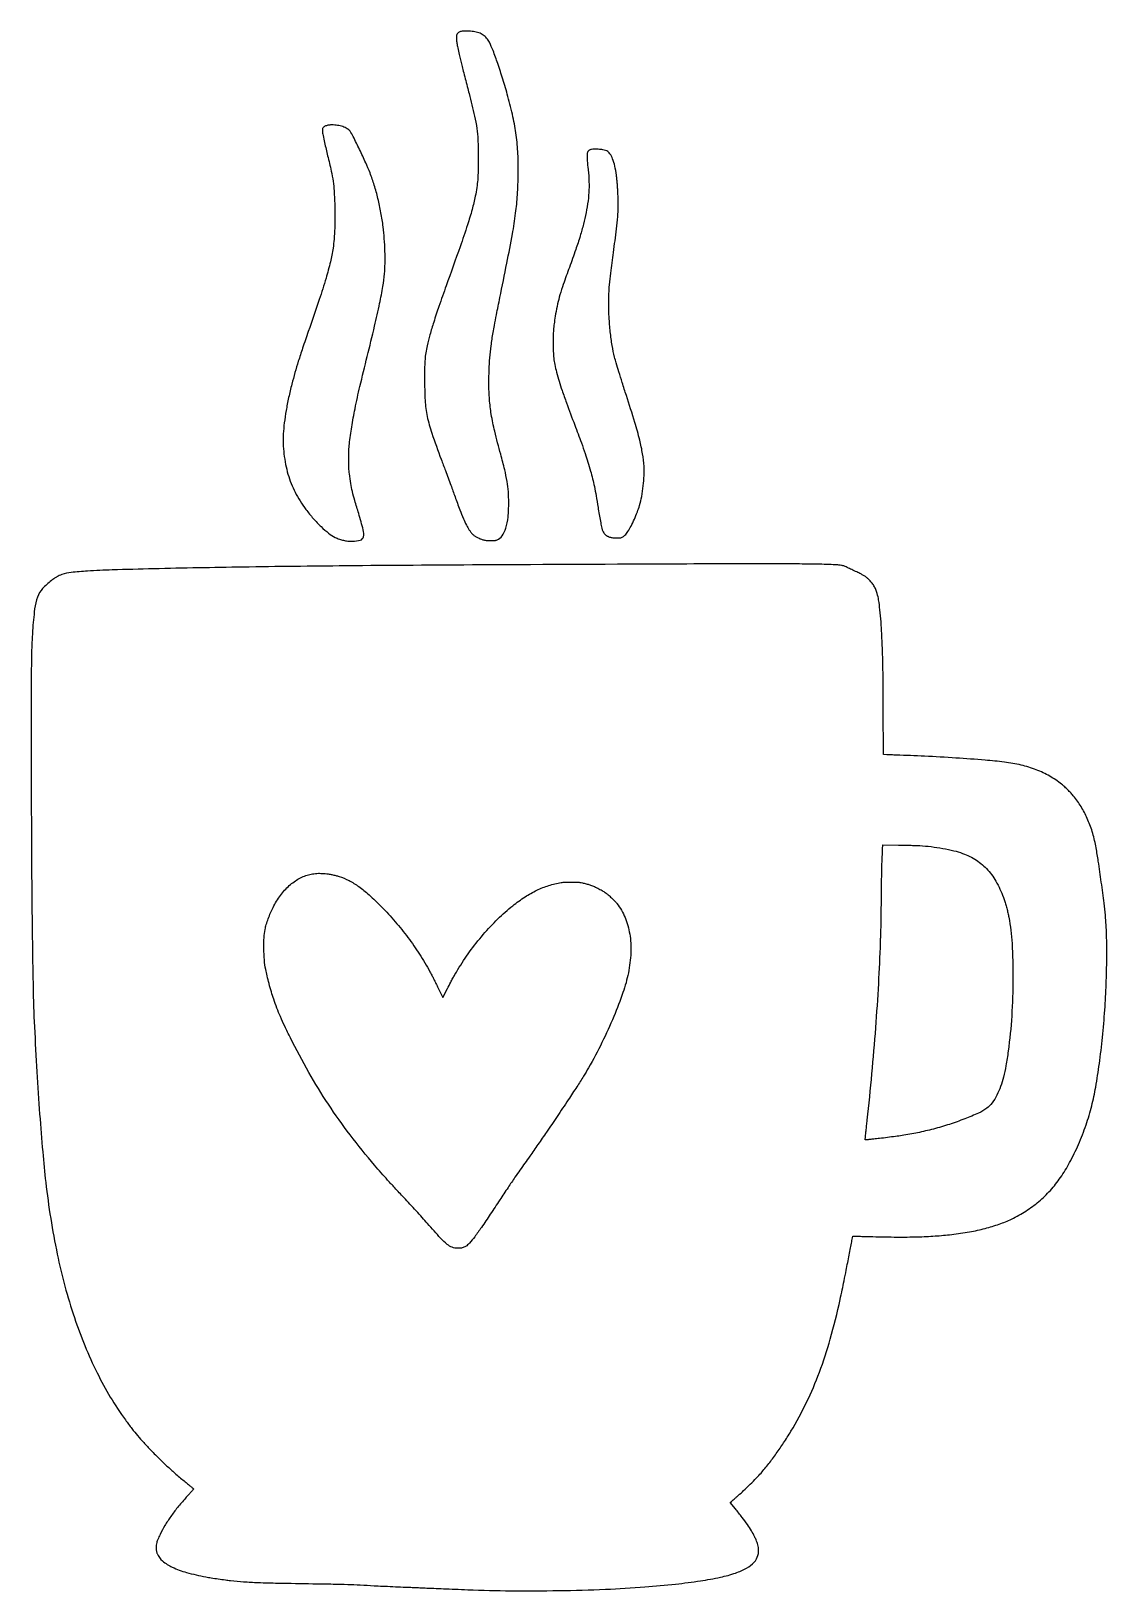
# Model space of a CAD drawing. Extents: x 2529 to 6003, y 1503 to 6543.
import ezdxf

# ---------------------------------------------------------------- set-up
doc = ezdxf.new("R2010")
doc.units = 0

msp = doc.modelspace()

# ---------------------------------------------------------------- linework, layer by layer
for points in [[(3917.085578, 6541.914511, 0.051867), (3912.781841, 6540.5953, 0.052572), (3908.86262, 6538.422963, 0.055385), (3905.672388, 6535.614599, 0.073947), (3903.526234, 6532.414042, 0.047471), (3902.622052, 6529.923079, 0.042586), (3902.161936, 6527.213483, 0.025865), (3902.043834, 6523.449433, 0.005897), (3902.248831, 6517.074804, 0.026193), (3903.45483, 6504.592176, 0.013716), (3906.190456, 6489.220367, 0.008692), (3911.03193, 6467.664435, 0.002316), (3919.499449, 6433.5, 0.000016), (3924.396337, 6414.129687, 0.000008), (3930.645423, 6389.415625, 0.000008), (3937.146355, 6363.708995, 0.000011), (3942.890152, 6341, -0.004001), (3960.672983, 6268.255927, -0.021849), (3968.244543, 6228.4707, -0.027382), (3971.511097, 6192.119482, -0.008608), (3972.475451, 6137.5, -0.004428), (3972.09846, 6092.716016, -0.014109), (3970.738248, 6062.83582, -0.018425), (3967.942421, 6037.649779, -0.013146), (3963.038605, 6009.701232, -0.017239), (3952.715491, 5966.480601, -0.011216), (3937.969154, 5917.308921, -0.006337), (3913.974682, 5846.441089, -0.001263), (3869.18874, 5720.5, 0.002813), (3845.620149, 5653.567004, 0.006439), (3828.792631, 5602.798774, 0.008393), (3816.574338, 5561.913849, 0.013337), (3807.64705, 5526.5, 0.013924), (3803.130459, 5503.318057, 0.020768), (3800.595674, 5482.821819, 0.015746), (3799.375177, 5458.445308, 0.004632), (3799.02796, 5421, 0.014113), (3801.051727, 5349.294824, 0.036599), (3807.728915, 5298.064169, 0.031419), (3822.414403, 5244.076001, 0.008208), (3852.791404, 5159.5, -0.0004), (3866.571912, 5122.937116, -0.001416), (3875.331251, 5099.438269, -0.001402), (3884.000671, 5075.773938, -0.000386), (3897.504958, 5038.5, 0.003673), (3913.097643, 4996.32948, 0.010641), (3924.718758, 4967.467994, 0.015182), (3934.406044, 4946.590067, 0.030649), (3943.509453, 4930.912209, 0.024202), (3949.47215, 4922.832148, 0.036309), (3955.487126, 4916.461974, 0.037587), (3962.19561, 4911.186951, 0.028623), (3970.244613, 4906.427822, 0.027803), (3980.35195, 4901.90018, 0.035173), (3990.144936, 4898.921814, 0.033376), (4000.665159, 4897.243508, 0.021516), (4013, 4896.645484, 0.004631), (4021.487158, 4896.678102, 0.024678), (4026.113692, 4896.967409, 0.039673), (4029.626686, 4897.64704, 0.026888), (4033.492628, 4898.946083, 0.153096), (4049.719286, 4912.115357, 0.070775), (4061.511827, 4936.9137, 0.050983), (4068.787612, 4972.678731, 0.024479), (4071.12444, 5019.5, 0.019734), (4069.784792, 5054.24045, 0.021732), (4065.705846, 5087.656714, 0.017814), (4057.973872, 5125.693117, 0.007813), (4045.160791, 5175.5, -0.007309), (4025.923878, 5249.966581, -0.018385), (4014.713385, 5304.869662, -0.022709), (4008.937996, 5353.073989, -0.018534), (4007.02787, 5405, -0.008904), (4007.808961, 5448.146712, -0.011683), (4010.143342, 5487.484564, -0.011715), (4014.305913, 5526.582397, -0.009036), (4020.611212, 5569, -0.005548), (4024.765104, 5592.258054, -0.00183), (4031.37352, 5626.345053, -0.000933), (4042.439054, 5681.781004, -0.000139), (4064.970373, 5793.410784, 0.004861), (4083.055649, 5887.590725, 0.013271), (4093.422906, 5954.617827, 0.016256), (4099.035933, 6013.896726, 0.011353), (4101.667219, 6081, 0.01599), (4100.648908, 6146.735898, 0.021107), (4095.283787, 6206.405333, 0.020804), (4084.825061, 6266.086322, 0.014854), (4068.386035, 6331.89508, 0.005946), (4051.942612, 6387.733154, 0.007849), (4035.55852, 6438.189211, 0.008433), (4020.467966, 6479.978118, 0.027359), (4008.504027, 6506.905215, 0.053632), (3999.541142, 6520.586204, 0.072457), (3988.623782, 6530.534685, 0.068659), (3974.849209, 6537.311899, 0.042658), (3957.301195, 6541.510869, 0.024005), (3948.073719, 6542.451647, 0.010892), (3935.935968, 6542.837988, 0.01017), (3924.207957, 6542.717145, 0.04081)], [(3485.024244, 6238.396909, 0.030117), (3479.305058, 6236.484232, 0.051361), (3474.853443, 6234.134965, 0.063891), (3471.714177, 6231.404701, 0.102503), (3469.947533, 6228.341025, 0.106255), (3469.107015, 6220.520016, 0.019391), (3471.200759, 6206.023, 0.011841), (3476.0295, 6182.902528, 0.002181), (3486.128165, 6140.524143, -0.005394), (3497.59401, 6090.999376, -0.01746), (3503.695856, 6057.807356, -0.019906), (3507.048548, 6026.617277, -0.008793), (3509.107916, 5985.206763, -0.00883), (3509.676947, 5945.817259, -0.008992), (3508.847002, 5906.670097, -0.009519), (3506.758111, 5870.830005, -0.017419), (3503.484078, 5841.743572, -0.022039), (3494.876278, 5797.225126, -0.013236), (3480.955561, 5745.218116, -0.008946), (3459.049202, 5675.853393, -0.002786), (3423.721474, 5572.5, 0.002469), (3405.082447, 5518.083245, 0.005361), (3391.423805, 5476.072079, 0.006519), (3380.483621, 5439.488441, 0.006448), (3370.459599, 5402.5, 0.009463), (3360.093063, 5358.782369, 0.010931), (3351.920609, 5316.750095, 0.01168), (3346.090997, 5277.329247, 0.015847), (3342.793778, 5241.5, 0.024307), (3342.433829, 5210.121333, 0.019917), (3345.012783, 5176.678556, 0.01971), (3350.295824, 5143.1333, 0.022213), (3358.053215, 5111.439547, 0.02267), (3368.326686, 5081.426047, 0.023632), (3381.151955, 5052.889429, 0.023087), (3396.910584, 5025.096493, 0.019682), (3415.97581, 4997.308116, 0.019981), (3439.745847, 4967.952373, 0.022524), (3464.895575, 4941.788593, 0.024435), (3489.371747, 4920.697074, 0.048857), (3510.929408, 4907.038105, 0.029478), (3523.892695, 4901.431779, 0.032003), (3537.078133, 4897.564973, 0.030831), (3551.080567, 4895.310456, 0.023931), (3566.5, 4894.536634, 0.070972), (3591.480138, 4898.04201, 0.274453), (3601.764766, 4908.994542, 0.118781), (3601.361389, 4931.143404, 0.011107), (3586.340786, 4984, -0.004229), (3573.700625, 5026.260425, -0.013154), (3566.176735, 5055.021358, -0.016025), (3560.989826, 5080.940016, -0.009173), (3556.312896, 5112.5, -0.024939), (3554.850748, 5130.991369, -0.007285), (3554.437768, 5159.529835, -0.007505), (3554.874857, 5188.455695, -0.020117), (3556.322497, 5209, -0.012535), (3563.822963, 5263.955331, -0.01006), (3574.55879, 5322.675672, -0.007664), (3590.338345, 5394.493781, -0.003106), (3613.946305, 5491.884012, 0.002753), (3637.788583, 5589.938494, 0.006612), (3654.090544, 5662.909277, 0.008697), (3664.703552, 5718.339326, 0.022056), (3669.923386, 5759, 0.01763), (3671.534554, 5792.320943, 0.01063), (3671.210218, 5831.873869, 0.010427), (3669.14891, 5872.809672, 0.013212), (3665.459089, 5910.5, 0.014476), (3658.415125, 5956.191259, 0.014089), (3648.686201, 6001.816932, 0.014505), (3636.773703, 6045.321329, 0.018498), (3623.170191, 6084.616795, 0.013465), (3609.195931, 6117.929462, 0.006045), (3589.141317, 6160.95036, 0.004581), (3568.917338, 6202.031441, 0.040377), (3558.391305, 6219.3029, 0.098822), (3549.263879, 6227.733738, 0.052757), (3535.332545, 6234.349043, 0.046903), (3518.270151, 6238.600061, 0.039422), (3499.677641, 6239.934189, 0.013389), (3495.762558, 6239.801228, 0.010951), (3491.587429, 6239.455466, 0.011105), (3487.759393, 6238.967699, 0.028402)], [(4338.001508, 6160.97065, 0.039205), (4334.521567, 6159.944503, 0.051607), (4331.570048, 6158.451763, 0.051331), (4328.974929, 6156.379104, 0.038204), (4326.561789, 6153.616157, 0.138927), (4324.5662, 6148.400999, 0.021605), (4324.051327, 6137.257926, 0.020315), (4324.60363, 6122.596949, 0.010767), (4326.415924, 6104.5, -0.016385), (4329.912767, 6065.12512, -0.02318), (4330.24554, 6029.936885, -0.023315), (4327.323038, 5995.025465, -0.016866), (4320.952882, 5956.5, -0.012848), (4312.497162, 5919.262571, -0.011724), (4301.903801, 5881.344857, -0.009409), (4287.494553, 5837.078512, -0.004233), (4266.998635, 5779.5, 0.003253), (4247.410804, 5724.812188, 0.012615), (4236.353382, 5690.553147, 0.017629), (4228.988349, 5661.914796, 0.01207), (4222.570663, 5628.958207, 0.005949), (4218.375016, 5602.331456, 0.014385), (4216.07686, 5582.543462, 0.014729), (4214.950046, 5562.932835, 0.006523), (4214.563765, 5537, 0.008483), (4215.007364, 5507.657768, 0.020546), (4216.591702, 5486.042913, 0.022378), (4219.84596, 5465.748889, 0.011962), (4225.580059, 5441, 0.010016), (4233.807813, 5411.458272, 0.00975), (4243.281215, 5382.001936, 0.005719), (4257.582415, 5341.84139, 0.001122), (4284.278227, 5270, -0.001253), (4305.650472, 5212.43863, -0.00527), (4318.032241, 5177.709094, -0.007996), (4326.937622, 5150.466285, -0.006797), (4335.484177, 5121.440585, -0.009065), (4341.944728, 5096.619306, -0.00865), (4347.609718, 5071.191107, -0.007197), (4353.207642, 5041.687729, -0.003538), (4359.523434, 5004, 0.002866), (4363.37777, 4980.809255, 0.003498), (4367.259857, 4959.159212, 0.003184), (4370.757383, 4941.050444, 0.020459), (4372.957012, 4931.986281, 0.048885), (4374.774198, 4927.39234, 0.028611), (4377.776098, 4922.287334, 0.028693), (4381.29976, 4917.614934, 0.054347), (4384.717689, 4914.374866, 0.025019), (4386.733089, 4912.995835, 0.013614), (4389.332331, 4911.497861, 0.013536), (4392.064827, 4910.11492, 0.02086), (4394.504395, 4909.08424, 0.053263), (4404.311931, 4906.563266, 0.026563), (4417.093229, 4905.383297, 0.025836), (4429.454981, 4905.540486, 0.083041), (4437.441612, 4907.411157, 0.066848), (4441.722987, 4909.915531, 0.032414), (4446.468014, 4914.1413, 0.028338), (4451.398705, 4919.743264, 0.020438), (4456.265592, 4926.5, 0.027775), (4466.025394, 4943.241012, 0.013208), (4476.787224, 4965.75682, 0.013186), (4486.603421, 4989.429525, 0.021618), (4493.500721, 5010.002504, 0.024278), (4500.48848, 5039.618304, 0.017173), (4505.555621, 5073.414972, 0.017262), (4508.25913, 5107.154125, 0.026242), (4508.052333, 5136.557637, 0.026404), (4503.482819, 5177.077121, 0.019755), (4494.352747, 5221.076834, 0.013265), (4478.407863, 5278.548238, 0.003941), (4451.029166, 5365.5, -0.001474), (4437.715989, 5407.063962, -0.002431), (4426.7408, 5442.27282, -0.002758), (4418.225762, 5470.621648, -0.009019), (4413.036781, 5489.5, -0.021751), (4405.193143, 5526.903547, -0.01373), (4399.155502, 5571.104461, -0.013181), (4395.288058, 5618.198845, -0.013994), (4394.010252, 5664.5, -0.010703), (4394.670593, 5694.786546, -0.012817), (4396.63253, 5723.243198, -0.00785), (4400.793211, 5760.857353, -0.001559), (4409.50183, 5828, 0.001901), (4419.263158, 5903.665519, 0.011117), (4423.359403, 5943.582219, 0.018234), (4424.704897, 5974.447977, 0.011778), (4424.116139, 6010.223591, 0.002737), (4423.122367, 6032.05674, 0.006472), (4422.082463, 6048.307587, 0.007845), (4420.766257, 6062.490422, 0.006559), (4418.935907, 6077.5, 0.021072), (4413.667755, 6107.019772, 0.039012), (4406.55159, 6130.294181, 0.049709), (4397.964638, 6147.030771, 0.13218), (4388.078418, 6155.959994, 0.074771), (4379.253297, 6158.908847, 0.018374), (4364.055685, 6160.995847, 0.019177), (4348.53513, 6161.949662, 0.057917)], [(4623, 4820.925739, 0.000331), (3980.811581, 4818.085529, 0.001004), (3543.766762, 4814.984988, 0.001444), (3212.322924, 4811.010675, 0.002187), (2924, 4805.459448, 0.001864), (2790.268234, 4801.800528, 0.007887), (2710.205083, 4798.046403, 0.011979), (2657.815219, 4793.49881, 0.052479), (2627.5, 4786.865835, 0.02191), (2619.225462, 4783.712658, 0.026822), (2611.815642, 4780.027369, 0.022535), (2603.89899, 4775.061581, 0.009999), (2593.899755, 4767.843013, 0.04999), (2565.214468, 4741.37728, 0.091973), (2548.874812, 4714.259888, 0.060516), (2539.546648, 4675.805227, 0.012149), (2533.003762, 4605.5, 0.008083), (2530.449848, 4556.744872, 0.006123), (2529.168312, 4503.187669, 0.002682), (2528.635705, 4418.849568, 0.000295), (2528.565775, 4225.5, 0.001091), (2529.297735, 3921.894135, 0.00176), (2531.395429, 3663.369377, 0.001948), (2534.61602, 3456.001486, 0.007178), (2539.043079, 3325, 0.002784), (2546.856566, 3179.652793, 0.00333), (2555.89015, 3042.843652, 0.003634), (2565.631283, 2921.130153, 0.006733), (2575.586691, 2822.5, 0.022373), (2612.675255, 2590.912993, 0.03006), (2668.035728, 2385.817021, 0.033226), (2741.519111, 2207.135515, 0.042709), (2833.120145, 2055, 0.006889), (2853.799291, 2027.28993, 0.011054), (2872.276432, 2004.299923, 0.01097), (2891.85387, 1982.025319, 0.006652), (2915.934562, 1956.5, 0.006251), (2943.283793, 1928.969204, 0.007846), (2969.343693, 1904.175057, 0.007808), (2996.273023, 1880.113976, 0.00609), (3026.25, 1854.792282, -0.001359), (3036.503852, 1846.295716, -0.00223), (3045.132433, 1839.040777, -0.000249), (3052.788633, 1832.538331, -0.233966), (3052.966794, 1832.124509, -0.166249), (3052.551983, 1831.093762, -0.001254), (3046.505614, 1824.124336, -0.00363), (3038.485856, 1815.06064, -0.001211), (3026.621503, 1801.910658, 0.014329), (3001.234806, 1772.24412, 0.017122), (2979.118331, 1742.842429, 0.018189), (2960.291715, 1713.74679, 0.021723), (2944.79221, 1685, 0.009108), (2937.499261, 1669.216479, 0.035767), (2933.893829, 1659.124271, 0.049373), (2932.360577, 1650.347419, 0.030421), (2932.219365, 1639.854556, 0.010318), (2932.587592, 1634.447994, 0.023234), (2933.140849, 1630.377722, 0.028017), (2933.987509, 1626.881307, 0.024318), (2935.253283, 1623.328156, 0.122123), (2952.763086, 1599.508237, 0.061918), (2984.285063, 1579.295408, 0.045224), (3030.276064, 1562.187652, 0.020762), (3092.692661, 1547.953424, 0.006114), (3109.868698, 1544.996689, 0.002592), (3132.968562, 1541.433119, 0.002573), (3155.933939, 1538.132775, 0.006701), (3172.5, 1536.064872, 0.010338), (3214.75641, 1532.246836, 0.007876), (3261.157895, 1529.753454, 0.0047), (3326.218672, 1527.896663, 0.001033), (3438, 1525.989003, -0.001176), (3504.321813, 1524.838201, -0.003264), (3550.939055, 1523.615116, -0.004072), (3591.316925, 1521.962628, -0.003002), (3636, 1519.500357, 0.00357), (3649.458114, 1518.774095, 0.00042), (3679.440809, 1517.395962, 0.000527), (3713.545645, 1515.893107, 0.000559), (3747, 1514.49174, -0.000158), (3762.969689, 1513.835619, -0.000131), (3779.946875, 1513.128264, -0.000133), (3795.489945, 1512.472441, -0.00036), (3806.5, 1511.997006, 0.000463), (3828.634303, 1511.045752, 0.000166), (3860.15182, 1509.730981, 0.000151), (3897.596485, 1508.192797, 0.000112), (3939, 1506.513853, 0.008061), (4078.565544, 1503.138165, 0.005962), (4232.994871, 1503.73468, 0.006035), (4383.597186, 1507.930776, 0.009882), (4511, 1515.544165, 0.006431), (4609.977246, 1524.707106, 0.011748), (4690.402387, 1535.11297, 0.014307), (4754.914475, 1546.904093, 0.030462), (4803.771659, 1560.441278, 0.042153), (4839.562794, 1576.230028, 0.084945), (4863.681815, 1595.306953, 0.111125), (4876.136596, 1617.53272, 0.115796), (4877.614214, 1642.604115, 0.017086), (4875.740582, 1651.576437, 0.024353), (4873.42318, 1659.378331, 0.021039), (4870.098438, 1667.714526, 0.009097), (4865.009735, 1678.530224, 0.022255), (4854.953324, 1696.831279, 0.014546), (4841.831974, 1717.032355, 0.012006), (4824.932226, 1740.252188, 0.00658), (4803.183415, 1767.912326), (4786.694176, 1788.324652), (4790.658109, 1791.912326, -0.004246), (4793.126638, 1794.108695, -0.000488), (4798.727211, 1798.997583, -0.000588), (4805.401815, 1804.79876, -0.000479), (4812.561021, 1810.994339, 0.011037), (4829.929159, 1826.678144, 0.005706), (4850.975992, 1847.00377, 0.005679), (4871.242234, 1867.487571, 0.012964), (4885.944696, 1883.5, 0.012414), (4911.095783, 1913.848655, 0.011504), (4935.37558, 1946.175603, 0.011048), (4959.077558, 1980.888918, 0.009487), (4982.494488, 2018.404762, 0.021993), (5033.357648, 2112.611648, 0.023388), (5074.61826, 2209.039116, 0.021344), (5109.583964, 2316.392641, 0.01355), (5141.501158, 2444, 0.002075), (5148.321002, 2475.40407, 0.002606), (5154.3685, 2504.565567, 0.002042), (5161.149584, 2538.865063, 0.000725), (5170.573965, 2587.961189, -0.00053), (5175.020585, 2611.174734, -0.000873), (5178.835147, 2630.790561, -0.000055), (5182.300358, 2648.43511, -0.148928), (5182.527025, 2648.860359, -0.204274), (5182.957197, 2649.03337, -0.000065), (5201.691811, 2648.644737, -0.001084), (5222.51064, 2648.164993, -0.000656), (5247.153814, 2647.511291, 0.005088), (5325.859194, 2646.121378, 0.008802), (5391.296959, 2646.783674, 0.010276), (5448.537877, 2649.549105, 0.012486), (5502, 2654.578394, 0.013969), (5559.374702, 2663.056285, 0.019372), (5610.176859, 2674.063804, 0.021469), (5655.296789, 2687.77652, 0.027301), (5695.5, 2704.423066, 0.030955), (5741.788566, 2730.257128, 0.033101), (5783.45375, 2761.092282, 0.033198), (5820.578688, 2797.066999, 0.031516), (5853.316186, 2838.240774, 0.029989), (5882.827007, 2886.506389, 0.019655), (5911.160953, 2945.235094, 0.019117), (5935.830752, 3008.468006, 0.022035), (5954.320766, 3070.5, 0.01811), (5967.120458, 3130.727266, 0.009455), (5978.911155, 3206.543439, 0.008772), (5988.962939, 3291.457739, 0.007817), (5996.476004, 3380, 0.007642), (6000.994339, 3464.007247, 0.007993), (6002.855934, 3546.864073, 0.008493), (6002.056437, 3622.944275, 0.014755), (5998.458282, 3686, 0.010433), (5994.28545, 3724.71358, 0.002166), (5985.240558, 3792.541251, 0.00229), (5975.520628, 3860.783801, 0.008326), (5968.42612, 3904, 0.025919), (5957.442364, 3950.660107, 0.030061), (5942.095659, 3993.617573, 0.031508), (5922.488402, 4032.580922, 0.035153), (5898.762964, 4067.297812, 0.018644), (5890.213721, 4077.303673, 0.009407), (5878.742151, 4089.297304, 0.009404), (5866.853859, 4100.825491, 0.019063), (5857, 4109.348302, 0.040173), (5818.443057, 4135.42587, 0.036324), (5774.919194, 4156.009193, 0.034071), (5726.174505, 4171.142145, 0.027185), (5672, 4180.918911, 0.011416), (5609.943438, 4187.230476, 0.00348), (5515.762531, 4193.982339, 0.003584), (5414.095419, 4199.828579, 0.00507), (5323.5, 4203.46634, -0.001064), (5315.372799, 4203.727471, -0.000864), (5306.662013, 4204.040971, -0.000872), (5298.635144, 4204.357769, -0.002271), (5292.860044, 4204.622073), (5281.220088, 4205.207782), (5280.699602, 4352.353891, 0.000624), (5280.255019, 4445.244157, 0.003003), (5279.618124, 4498.137986, 0.004627), (5278.486556, 4539.576222, 0.00329), (5276.482791, 4586, 0.005313), (5273.599328, 4633.726992, 0.009163), (5270.050815, 4673.360878, 0.010671), (5265.967549, 4704.847772, 0.032182), (5261.358889, 4725.987963, 0.032008), (5256.810373, 4738.725435, 0.033665), (5250.736809, 4750.556303, 0.033855), (5243.166253, 4761.404913, 0.033164), (5234.152296, 4771.212435, 0.019581), (5226.659849, 4777.811384, 0.029609), (5219.607122, 4782.886083, 0.024419), (5211.06888, 4787.725993, 0.008909), (5198.546315, 4793.760301, -0.001937), (5191.384346, 4797.089239, -0.001245), (5183.101105, 4801.003642, -0.001251), (5175.013083, 4804.875291, -0.002349), (5168.5, 4808.050872, 0.006637), (5160.789593, 4811.728725, 0.020459), (5155.449235, 4813.92947, 0.026699), (5150.780241, 4815.35635, 0.019854), (5145.5, 4816.445985, 0.024169), (5130.193875, 4818.221324, 0.007803), (5107.391509, 4819.397582, 0.005006), (5073.549098, 4820.275022, 0.001265), (5018.5, 4821.011559, 0.001191), (4953.006222, 4821.566031, 0.001575), (4893.34417, 4821.741019, 0.00079), (4808.907171, 4821.589239, 0.000095)], [(5398.5, 3911.023438, -0.015975), (5435.155834, 3907.661233, -0.013761), (5473.405258, 3901.843854, -0.014218), (5508.942082, 3894.384975, -0.026838), (5537.010973, 3886.039851, -0.059756), (5581.612639, 3863.829714, -0.064198), (5618.506994, 3832.142964, -0.059767), (5648.137134, 3790.069816, -0.042238), (5671.187634, 3737, -0.009281), (5675.50736, 3723.363211, -0.00729), (5679.697756, 3708.433206, -0.007298), (5683.444748, 3693.411764, -0.009397), (5686.425416, 3679.5, -0.034206), (5696.950347, 3594.978002, -0.015041), (5699.817404, 3482.218647, -0.014683), (5695.680118, 3360.663096, -0.017721), (5684.410535, 3247, -0.009659), (5677.112848, 3199.857808, -0.019294), (5669.194171, 3162.974351, -0.023669), (5659.834325, 3132.435167, -0.029305), (5648.163082, 3105.083634, -0.04423), (5632.607799, 3079.7304, -0.073995), (5614.935697, 3062.095116, -0.053215), (5588.954834, 3046.861839, -0.013531), (5543.829587, 3027.947086, -0.013952), (5494.363424, 3010.340326, -0.01341), (5443.338215, 2995.26739, -0.013508), (5391.975885, 2983.056852, -0.014742), (5341.5, 2974.033125, -0.00381), (5320.876751, 2971.131032, -0.001899), (5294.717998, 2967.754099, -0.001882), (5268.9775, 2964.628855, -0.004602), (5250, 2962.574097, 0.000015), (5243.633723, 2961.943834, 0.000015), (5237.3224, 2961.318625, 0.000015), (5231.846685, 2960.775859, 0.000065), (5228.608169, 2960.454328), (5222.716338, 2959.868594), (5223.400838, 2969.684297, -0.007539), (5223.918107, 2975.77678, -0.000834), (5225.334244, 2989.688512, -0.001017), (5227.081208, 3006.24177, -0.000823), (5229.021432, 3024, 0.004392), (5244.33397, 3174.065127, 0.004559), (5256.802369, 3322.529664, 0.00473), (5266.122051, 3465.248858, 0.005896), (5271.961059, 3598, -0.000477), (5272.388563, 3610.903138, -0.000498), (5272.834909, 3623.625, -0.000478), (5273.242182, 3634.620562, -0.002192), (5273.512601, 3641, 0.007792), (5273.761688, 3648.990025, 0.000341), (5274.17728, 3676.88125, 0.000578), (5274.609398, 3709.961178, 0.000412), (5275.019842, 3747, -0.00069), (5275.670162, 3802.886809, -0.002689), (5276.306017, 3837.453922, -0.003701), (5277.201214, 3866.162166, -0.00239), (5278.642959, 3899.395877), (5279.312348, 3913.291754), (5329.906174, 3912.693921, -0.001526), (5350.596037, 3912.386304, -0.001608), (5370.925564, 3911.95661, -0.001536), (5388.454851, 3911.475839, -0.007258)], [(3478.5, 3820.479519, -0.021838), (3488.288879, 3819.419918, -0.012168), (3500.100225, 3817.32146, -0.011983), (3512.223906, 3814.557741, -0.016146), (3523.038327, 3811.4435, -0.04124), (3555.215734, 3798.024335, -0.035803), (3586.396883, 3778.944938, -0.02906), (3619.897084, 3751.921295, -0.014184), (3659.508293, 3713.873756, -0.016599), (3704.515714, 3664.973556, -0.017466), (3745.389689, 3613.996519, -0.017484), (3782.567625, 3560.341664, -0.01671), (3816.501238, 3503.418478, -0.006576), (3820.549029, 3495.847873, -0.001649), (3826.948001, 3483.391293, -0.001683), (3834.170998, 3469.097045, -0.001695), (3841.281554, 3454.785925), (3858.382971, 3420.071849), (3873.019562, 3448.785925, -0.001626), (3883.651055, 3469.476192, -0.00583), (3890.63853, 3482.589901, -0.006764), (3897.392878, 3494.531324, -0.002802), (3906.832852, 3510.5, -0.022162), (3944.809408, 3567.985363, -0.020532), (3988.65337, 3623.41866, -0.020916), (4035.911735, 3673.936656, -0.02589), (4084.11879, 3716.656815, -0.02347), (4123.874988, 3745.42663, -0.033076), (4161.973172, 3766.90591, -0.035565), (4200.249787, 3782.022936, -0.034964), (4240.5, 3791.665656, -0.014965), (4247.041674, 3792.556249, -0.013124), (4253.917786, 3793.101519, -0.009984), (4262.355874, 3793.379388, -0.003915), (4274, 3793.439004, -0.003241), (4287.296673, 3793.31676, -0.015395), (4294.897275, 3792.963362, -0.021652), (4301.203214, 3792.199498, -0.01123), (4309, 3790.729885, -0.007674), (4314.585511, 3789.456726, -0.004857), (4321.059375, 3787.809387, -0.004877), (4327.388894, 3786.06691, -0.008967), (4332.5, 3784.506405, -0.024336), (4344.437555, 3779.973174, -0.013073), (4358.709066, 3773.293926, -0.01307), (4372.518133, 3765.928065, -0.025989), (4382.965936, 3759.259034, -0.022518), (4392.285201, 3751.949631, -0.012726), (4402.932351, 3742.313511, -0.012734), (4413.014102, 3732.209294, -0.023822), (4420.551621, 3723.460895, -0.068332), (4446.692209, 3678.547593, -0.056816), (4461.825939, 3625.344987, -0.051615), (4465.466231, 3565.235128, -0.039524), (4457.471251, 3499.842876, -0.032795), (4440.150046, 3436.326327, -0.016372), (4410.431274, 3358.445224, -0.015425), (4372.263036, 3274.807771, -0.015059), (4328.723504, 3193, -0.00904), (4312.562381, 3165.872425, -0.00446), (4291.100154, 3131.963413, -0.003516), (4263.303186, 3089.558213, -0.001679), (4227.009328, 3035.425981, -0.000938), (4192.976652, 2985.236402, -0.001824), (4165.581575, 2945.312212, -0.00193), (4138.932043, 2907.092806, -0.001204), (4107.421285, 2862.5, 0.004683), (4091.264962, 2839.295307, 0.001725), (4068.893023, 2806.268693, 0.001526), (4042.071791, 2766.113962, 0.001016), (4011.562228, 2719.930851, -0.005083), (3982.966204, 2677.400634, -0.012867), (3961.082386, 2647.249771, -0.016094), (3943.97702, 2626.344464, -0.070701), (3931.933203, 2615.957136, -0.03655), (3926.492781, 2613.003011, -0.047845), (3921.140785, 2611.177204, -0.040258), (3914.85777, 2610.210429, -0.017496), (3906.408255, 2609.895858, -0.089569), (3888.497322, 2613.089216, -0.082705), (3872.273792, 2622.381032, -0.036659), (3851.111261, 2642.432666, -0.004605), (3809.002392, 2689.5, 0.002707), (3791.736794, 2708.946714, 0.00189), (3772.062942, 2730.699763, 0.001855), (3751.68915, 2752.890309, 0.002202), (3732.277599, 2773.69143, -0.00172), (3703.116686, 2804.879534, -0.003265), (3679.889743, 2830.223047, -0.003725), (3659.173262, 2853.47163, -0.003291), (3637.926294, 2878, -0.014428), (3558.624101, 2976.387917, -0.0164), (3488.593635, 3075.160225, -0.016415), (3425.244209, 3178.226064, -0.01451), (3365.995388, 3289.5, -0.004603), (3347.621339, 3327.435088, -0.008762), (3333.66444, 3358.328985, -0.01023), (3322.338003, 3386.172882, -0.010182), (3312.141453, 3414.5, -0.008549), (3304.520351, 3438.451808, -0.006401), (3296.917522, 3465.076361, -0.006495), (3290.357103, 3490.518184, -0.013595), (3286.052486, 3510.5, -0.026343), (3281.939609, 3541.400972, -0.015911), (3280.173256, 3578.304017, -0.01584), (3280.730499, 3613.868981, -0.038442), (3283.980569, 3639.904651, -0.022316), (3288.055458, 3656.15725, -0.01375), (3294.217575, 3674.8912, -0.013443), (3301.668414, 3693.978668, -0.016456), (3309.686105, 3711.371084, -0.042728), (3333.413755, 3750.048721, -0.051219), (3362.13882, 3781.63324, -0.055367), (3394.480717, 3804.712898, -0.068311), (3428.946869, 3818.191193, -0.023823), (3436.728233, 3819.677451, -0.01254), (3446.50668, 3820.816997, -0.012535), (3456.274765, 3821.4613, -0.025178), (3464, 3821.387528, -0.000478), (3466.730056, 3821.221198, -0.000183), (3470.528125, 3820.984754, -0.000181), (3474.651264, 3820.725056, -0.000223)]]:
    msp.add_lwpolyline(points, format="xyb", close=True)

doc.saveas('drawing.dxf')
